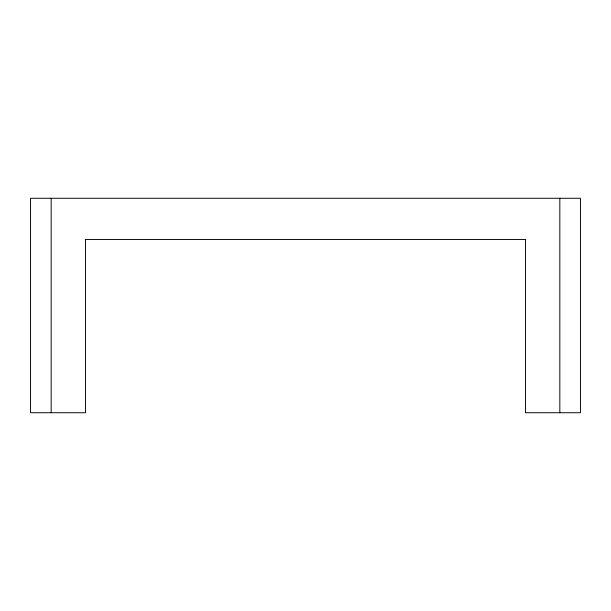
<?xml version="1.0" encoding="UTF-8"?>
<svg xmlns="http://www.w3.org/2000/svg" width="611" height="611" viewBox="0 0 611 611"><rect width="100%" height="100%" fill="white"/><g stroke="black" fill="none" stroke-linecap="round" stroke-linejoin="round"><path stroke-width="0.92" d="M85.273 239.512L525.727 239.512M559.829 198.27L559.829 412.731M525.46 239.512L525.46 412.731L580.45 412.731L580.45 198.27L30.55 198.27L30.55 412.731L85.54 412.731L85.54 239.512M51.171 198.27L51.171 412.731"/></g></svg>
